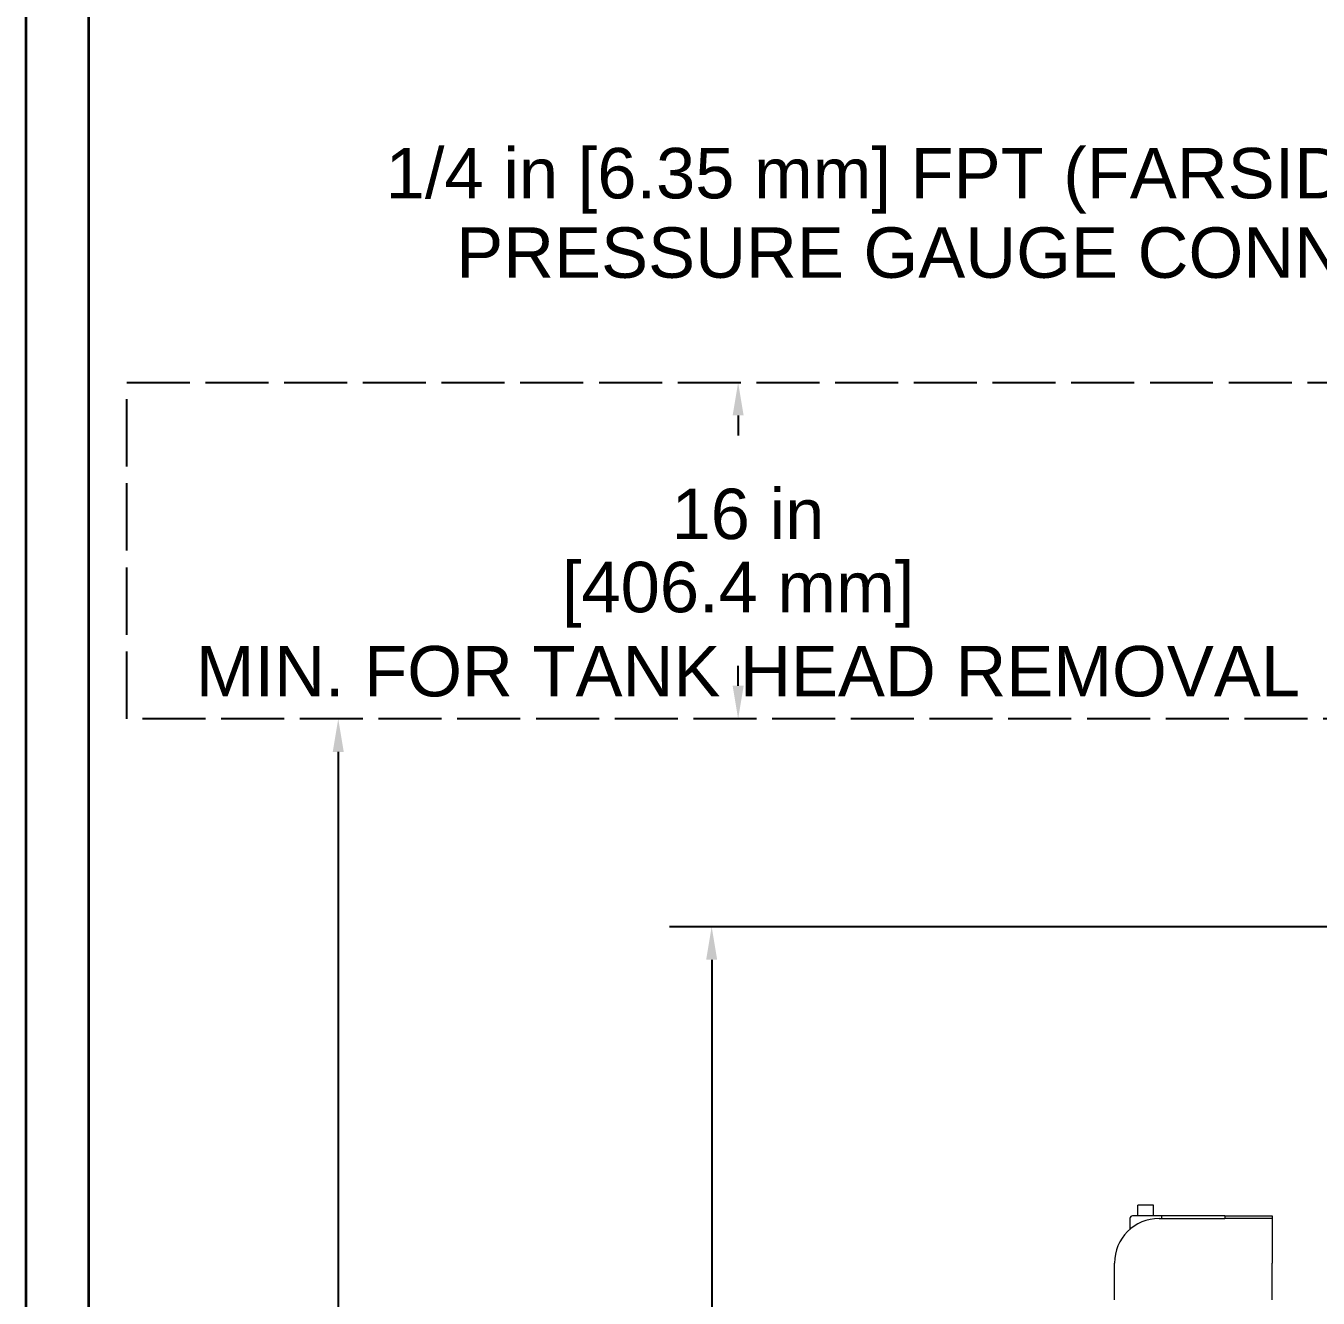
# Model space of a CAD drawing. Header units: inches. Extents: x 20 to 536, y 6 to 344.
# Drawn here: x 20 to 81.5, y 117.7 to 178.2 of the extents above; entities that cross this region are included whole.
import ezdxf

# ---------------------------------------------------------------- set-up
doc = ezdxf.new("R2010")
doc.units = ezdxf.units.IN
doc.header["$LTSCALE"] = 16
doc.header["$MEASUREMENT"] = 0
doc.linetypes.add('DASHED_SPACE', pattern=[0.2067, 0.1654, -0.0413])
doc.layers.get('0').update_dxf_attribs({"lineweight": 25})
for name, color, linetype, lineweight in [('Border', 7, 'Continuous', 35), ('Dimension (ANSI)', 7, 'Continuous', 25), ('Sketch Geometry (ANSI)', 7, 'Continuous', 25), ('Symbol (ANSI)', 7, 'Continuous', 25), ('Visible (ANSI)', 7, 'Continuous', 50)]:
    doc.layers.add(name, color=color, linetype=linetype, lineweight=lineweight)
doc.styles.add('Standard D-E', font='arial.ttf')
doc.dimstyles.new('in [mm] D-E NeptuneBenson', dxfattribs={"dimscale": 16, "dimtxt": 0.15, "dimasz": 0.098425, "dimexe": 0.125, "dimexo": 0.063, "dimgap": 0.031496, "dimtad": 0, "dimtih": 1, "dimtoh": 1, "dimdec": 4, "dimrnd": 1e-08, "dimzin": 3, "dimdsep": 46, "dimlunit": 5, "dimtxsty": 'Standard D-E', "dimcen": 0.09, "dimdle": 0.393701, "dimclrd": 256, "dimclre": 256, "dimclrt": 256, "dimadec": 1, "dimazin": 1, "dimtfac": 1, "dimtofl": 0, "dimtmove": 0, "dimatfit": 3, "dimfxl": 1, "dimfrac": 1, "dimtolj": 1, "dimtzin": 4, "dimlwd": -1, "dimlwe": -1, "dimarcsym": 0})
doc.dimstyles.new('in [mm] D-E NeptuneBenson$7', dxfattribs={"dimscale": 16, "dimtxt": 0.15, "dimasz": 0.098425, "dimexe": 0.125, "dimexo": 0.063, "dimgap": 0.031496, "dimtad": 0, "dimtih": 1, "dimtoh": 1, "dimdec": 4, "dimrnd": 1e-08, "dimzin": 3, "dimdsep": 46, "dimlunit": 5, "dimtxsty": 'Standard D-E', "dimcen": 0.09, "dimdle": 0.393701, "dimclrd": 256, "dimclre": 256, "dimclrt": 256, "dimadec": 1, "dimazin": 1, "dimtfac": 1, "dimtofl": 0, "dimtmove": 0, "dimatfit": 3, "dimfxl": 1, "dimfrac": 1, "dimtolj": 1, "dimtzin": 4, "dimlwd": -1, "dimlwe": -1, "dimarcsym": 0})

# ---------------------------------------------------------------- blocks, each defined once
blk = doc.blocks.new('Borders 22x34_D')
at = {"layer": 'Border'}
for p, q in [((1.25, 21.5), (1.25, 0.5)), ((1.4375, 0.5), (1.4375, 21.3125))]:
    blk.add_line(p, q, dxfattribs=at)
blk = doc.blocks.new('*D18')
at = {"layer": 'Defpoints', "color": 0, "transparency": 16777216}
for p in [(43.68, 161.292), (43.68, 145.292), (53.882, 145.292)]:
    blk.add_point(p, dxfattribs=at)
at = {"layer": 'Dimension (ANSI)', "transparency": 16777216}
for p, q in [((53.882, 159.718), (53.882, 158.772)), ((53.882, 146.867), (53.882, 147.812))]:
    blk.add_line(p, q, dxfattribs=at)
for points in [[(53.62, 159.718), (54.145, 159.718), (53.882, 161.292)], [(53.62, 146.867), (54.145, 146.867), (53.882, 145.292)]]:
    blk.add_solid(points, dxfattribs=at)
at = {"layer": 'Dimension (ANSI)', "transparency": 16777216, "char_height": 2.4, "attachment_point": 5, "style": 'Standard D-E'}
for s, insert in [('\\A1; \\fArial|b0|i0;\\H2.4000;16 in', (53.882, 155.022)), ('\\A1;[406.4 mm]{\\P\\fArial|b0|i0;\\H2.4000; MIN. FOR TANK HEAD REMOVAL}', (53.882, 149.542))]:
    blk.add_mtext(s, dxfattribs=dict(at, insert=insert))
blk = doc.blocks.new('*D23')
at = {"layer": 'Defpoints', "color": 0, "transparency": 16777216}
for p in [(52.623, 135.407), (83.938, 135.407), (87.509, 47.22)]:
    blk.add_point(p, dxfattribs=at)
at = {"layer": 'Dimension (ANSI)', "transparency": 16777216}
for p, q in [((82.93, 135.407), (50.623, 135.407)), ((52.623, 133.833), (52.623, 111.219)), ((52.623, 48.795), (52.623, 101.183)), ((86.501, 47.22), (50.623, 47.22))]:
    blk.add_line(p, q, dxfattribs=at)
for points in [[(52.36, 133.833), (52.885, 133.833), (52.623, 135.407)], [(52.36, 48.795), (52.885, 48.795), (52.623, 47.22)]]:
    blk.add_solid(points, dxfattribs=at)
at = {"layer": 'Dimension (ANSI)', "transparency": 16777216, "char_height": 2.4, "attachment_point": 5, "style": 'Standard D-E'}
for s, insert in [('\\A1; 88{\\H1x;\\S3#16;} in', (52.623, 109.177)), ('\\A1;[2240.0 mm]', (52.623, 104.159))]:
    blk.add_mtext(s, dxfattribs=dict(at, insert=insert))
blk = doc.blocks.new('*D28')
at = {"layer": 'Defpoints', "color": 0, "transparency": 16777216}
for p in [(34.861, 145.292), (37.395, 145.292), (87.802, 47.22)]:
    blk.add_point(p, dxfattribs=at)
at = {"layer": 'Dimension (ANSI)', "transparency": 16777216}
for p, q in [((34.861, 143.718), (34.861, 101.253)), ((34.861, 48.795), (34.861, 91.259)), ((86.794, 47.22), (32.861, 47.22))]:
    blk.add_line(p, q, dxfattribs=at)
for points in [[(34.598, 143.718), (35.123, 143.718), (34.861, 145.292)], [(34.598, 48.795), (35.123, 48.795), (34.861, 47.22)]]:
    blk.add_solid(points, dxfattribs=at)
at = {"layer": 'Dimension (ANSI)', "transparency": 16777216, "char_height": 2.4, "attachment_point": 5, "style": 'Standard D-E'}
for s, insert in [('\\A1; 98{\\H1x;\\S1#16;} in', (34.861, 99.211)), ('\\A1;[2491.0 mm]', (34.861, 94.214))]:
    blk.add_mtext(s, dxfattribs=dict(at, insert=insert))

msp = doc.modelspace()

# ---------------------------------------------------------------- linework, layer by layer
at = {"layer": 'Sketch Geometry (ANSI)', "linetype": 'DASHED_SPACE', "ltscale": 1.209482}
msp.add_line((24.8, 145.29234), (24.8, 161.29234), dxfattribs=at)
at = {"layer": 'Sketch Geometry (ANSI)', "linetype": 'DASHED_SPACE', "ltscale": 1.132117}
for p, q in [((24.8, 161.29234), (148.3565, 161.29234)), ((148.3565, 145.29234), (24.8, 145.29234))]:
    msp.add_line(p, q, dxfattribs=at)
at = {"layer": 'Visible (ANSI)', "linetype": 'Continuous', "lineweight": 18}
for p, q in [((73.64555, 122.15734), (72.89555, 122.15734)), ((72.89555, 121.65734), (72.89555, 122.15734)), ((73.64555, 121.65734), (73.64555, 122.15734)), ((72.52055, 121.53234), (72.52055, 121.01695)), ((74.02055, 121.65734), (72.64555, 121.65734)), ((73.90792, 121.53234), (74.02055, 121.53234)), ((77.02574, 121.65734), (74.02055, 121.65734)), ((74.02055, 121.65734), (74.02055, 121.52847)), ((77.02574, 121.65734), (79.28418, 121.65734)), ((77.02574, 121.65734), (77.02574, 121.52966)), ((79.28418, 121.53234), (78.16887, 121.53234)), ((79.28418, 121.65734), (79.28418, 121.53234)), ((79.28418, 121.53234), (79.28418, 119.40734)), ((71.78292, 117.65734), (71.78292, 119.40734)), ((79.28418, 117.65734), (79.28418, 119.40734))]:
    msp.add_line(p, q, dxfattribs=at)
for centre, radius in [((73.90792, 119.40734), 2.125), ((72.64555, 121.53234), 0.125)]:
    msp.add_arc(centre, radius, 90, 180, dxfattribs=at)
msp.add_ellipse((78.16887, 119.40734), major_axis=(-22.76606, 0), ratio=0.09334071, start_param=4.71238898, end_param=4.76262215, dxfattribs=at)
for points, knots in [([(74.02055, 121.52847), (74.02055, 121.52788), (74.0224, 121.52731), (74.03473, 121.5256), (74.05285, 121.52483), (74.11554, 121.5239), (74.17035, 121.52438), (74.34788, 121.52636), (74.49854, 121.52816), (74.80603, 121.52994), (75.02458, 121.53013), (75.24094, 121.52753)], [-71.64186037, -71.64186037, -71.64186037, -71.64186037, -71.40431492, -71.40431492, -70.85251163, -70.85251163, -69.95071799, -69.95071799, -68.02154672, -68.02154672, -64.74476424, -64.74476424, -64.74476424, -64.74476424]), ([(75.54032, 121.52495), (75.6613, 121.52448), (75.78036, 121.52419), (75.89471, 121.52419), (76.02095, 121.52419), (76.14934, 121.52451), (76.27899, 121.52501)], [28.61566073, 28.61566073, 28.61566073, 28.61566073, 29.49083043, 29.49083043, 29.49083043, 30.45697884, 30.45697884, 30.45697884, 30.45697884]), ([(76.27899, 121.52501), (76.44341, 121.52571), (76.60985, 121.52673), (76.85959, 121.52848), (76.94276, 121.5291), (77.02574, 121.52966)], [0.96614841, 0.96614841, 0.96614841, 0.96614841, 2.19142906, 2.19142906, 2.80272071, 2.80272071, 2.80272071, 2.80272071])]:
    msp.add_open_spline(points, degree=3, knots=knots, dxfattribs=at)
msp.add_open_spline([(75.24094, 121.52753), (75.33659, 121.52652), (75.43654, 121.52551), (75.54032, 121.52495)], degree=3, dxfattribs=at)

# ---------------------------------------------------------------- block references
at = {"xscale": 16, "yscale": 16, "zscale": 16}
msp.add_blockref('Borders 22x34_D', (0, 0), dxfattribs=at)

# ---------------------------------------------------------------- texts
at = {"layer": 'Symbol (ANSI)', "insert": (112.37146, 172.443), "char_height": 2.4000001, "width": 75.2670769, "attachment_point": 3, "line_spacing_factor": 0.944221, "style": 'Standard D-E'}
msp.add_mtext('\\fArial|b0|i0;1/4 in [6.35 mm] FPT (FARSIDE) FOR EFFLUENT\\P\\fArial|b0|i0;PRESSURE GAUGE CONNECTION (by others)', dxfattribs=at)

# ---------------------------------------------------------------- dimensions: what is measured, and where the dimension line sits
at = {"layer": 'Dimension (ANSI)'}
for base, p1, p2, angle, text, override, picture, middle in [((53.88246, 145.29234), (43.68003, 161.29234), (43.68003, 145.29234), 270, ' \\fArial|b0|i0;\\H2.4000;<> in\\X[406.4 mm]{\\P\\fArial|b0|i0;\\H2.4000; MIN. FOR TANK HEAD REMOVAL}', {"dimgap": 0.031496, "dimdec": 4, "dimpost": '', "dimse1": 1, "dimse2": 1, "dimtol": 0, "dimlim": 0, "dimtp": 0, "dimtm": 0, "dimtdec": 2, "dimatfit": 1}, '*D18', (53.88246, 153.29234)), ((34.86074, 145.29234), (87.80188, 47.21984), (37.39482, 145.29234), 90, ' <> in\\X[2491.0 mm]', {"dimgap": 0.031496, "dimdec": 4, "dimpost": '', "dimse2": 1, "dimtol": 0, "dimlim": 0, "dimtp": 0, "dimtm": 0, "dimtdec": 2, "dimatfit": 1}, '*D28', (34.86074, 96.25609)), ((52.62278, 135.40734), (87.50899, 47.21984), (83.93813, 135.40734), 90, ' <> in\\X[2240.0 mm]', {"dimgap": 0.031496, "dimdec": 4, "dimpost": '', "dimtol": 0, "dimlim": 0, "dimtp": 0, "dimtm": 0, "dimtdec": 2, "dimatfit": 1}, '*D23', (52.62278, 106.20097))]:
    dim = msp.add_linear_dim(base=base, p1=p1, p2=p2, angle=angle, text=text, dimstyle='in [mm] D-E NeptuneBenson', override=override, dxfattribs=at)
    dim.commit()
    dim.dimension.update_dxf_attribs({"geometry": picture, "text_midpoint": middle, "dimtype": 160})

# ---------------------------------------------------------------- leaders
at = {"layer": 'Symbol (ANSI)', "annotation_type": 0, "has_hookline": 1, "hookline_direction": 1, "text_width": 74.83056}
msp.add_leader([(131.01254, 151.21867), (114.4502, 171.243), (112.8754, 171.243)], dimstyle='in [mm] D-E NeptuneBenson$7', override={"dimasz": 0.098425, "dimtad": 0, "dimldrblk": 'Dot'}, dxfattribs=at)

doc.saveas('drawing.dxf')
